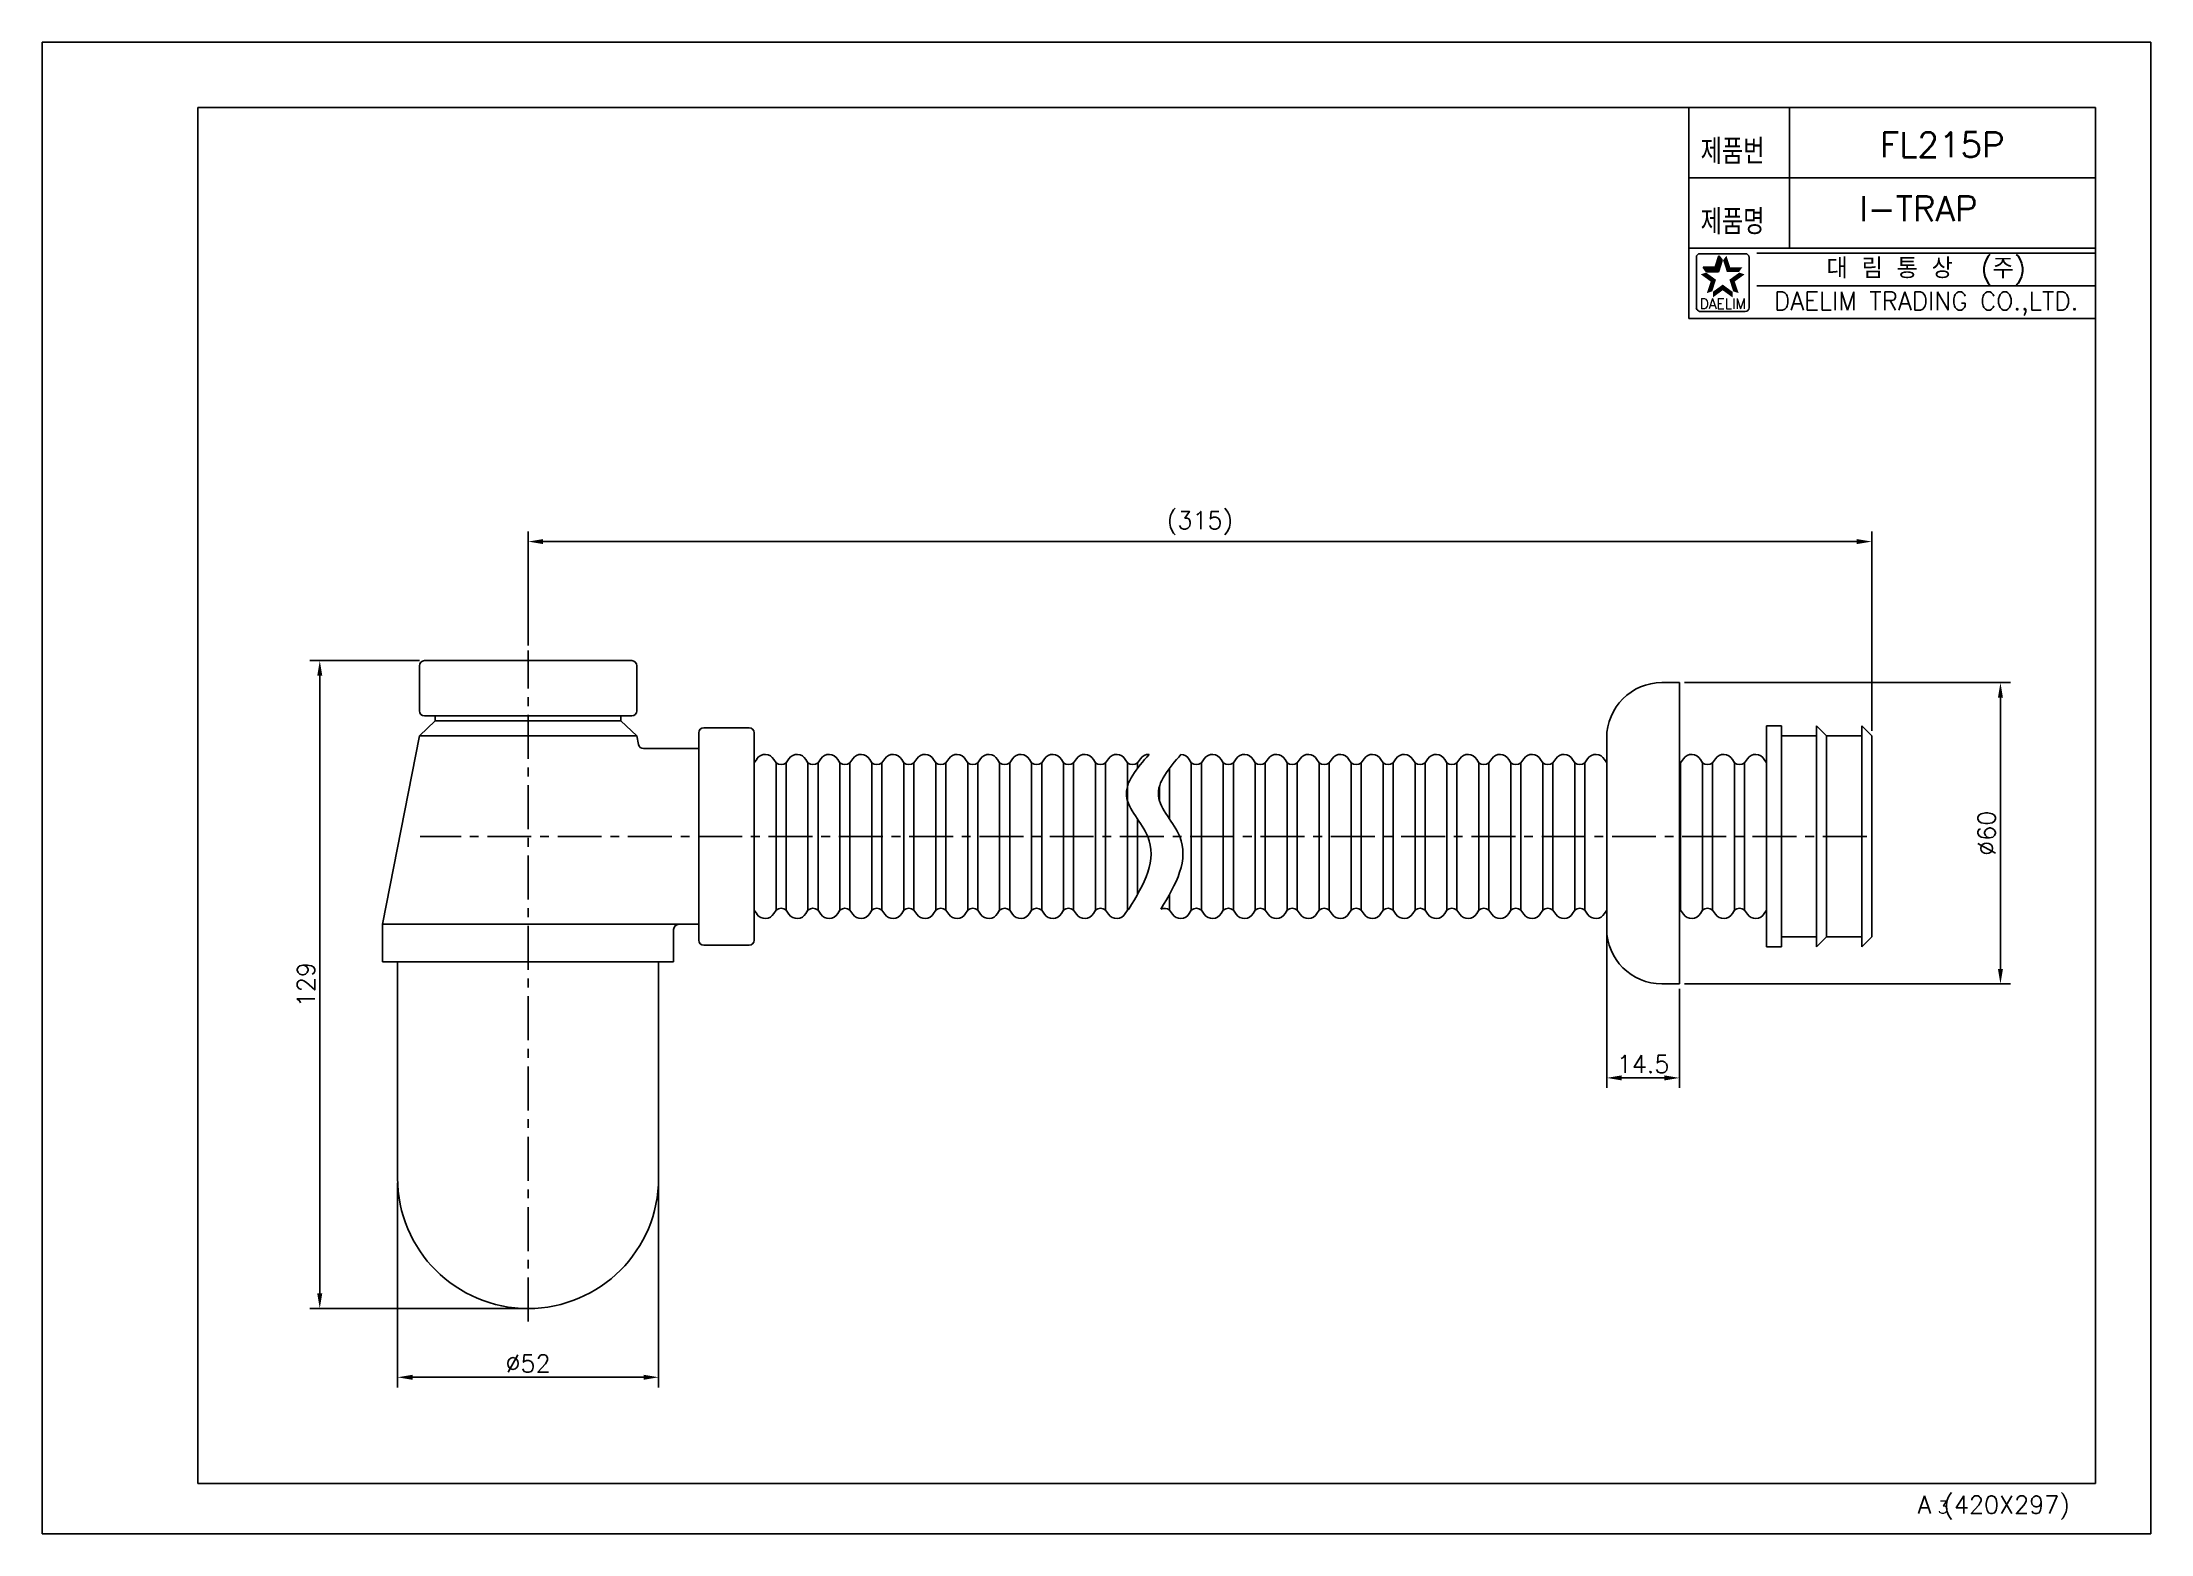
# Model space of a CAD drawing. Extents: x -1258 to -838, y -1941 to -1644.
import ezdxf
from ezdxf.enums import TextEntityAlignment as Align

# ---------------------------------------------------------------- set-up
doc = ezdxf.new("R2010")
doc.units = 0
doc.header["$LTSCALE"] = 7
doc.header["$MEASUREMENT"] = 0
doc.linetypes.add('CENTER', pattern=[2, 1.25, -0.25, 0.25, -0.25])
doc.layers.get('0').update_dxf_attribs({"color": 2, "linetype": 'CONTINUOUS'})
for name, color, linetype in [('D', 2, 'CONTINUOUS'), ('DWG', 7, 'CONTINUOUS'), ('TXT', 5, 'CONTINUOUS')]:
    doc.layers.add(name, color=color, linetype=linetype)
doc.styles.add('GHS', font='ROMANS.shx', dxfattribs={"bigfont": 'GHS.shx'})
doc.styles.add('ROMANS', font='romans')

# ---------------------------------------------------------------- blocks, each defined once
blk = doc.blocks.new('BORDER')
for p, q in [((1, 1), (0, 1)), ((0, 1), (0, 0)), ((1, 0), (1, 1)), ((0, 0), (1, 0))]:
    blk.add_line(p, q)

msp = doc.modelspace()

# ---------------------------------------------------------------- linework, layer by layer
at = {"color": 7}
for p, q in [((-929.94, -1656.61), (-929.94, -1698.61)), ((-909.94, -1656.61), (-909.94, -1684.61)), ((-929.94, -1670.61), (-848.94, -1670.61)), ((-929.94, -1684.61), (-848.94, -1684.61)), ((-929.94, -1698.61), (-848.94, -1698.61)), ((-1182.81, -1776.75), (-1182.81, -1767.75)), ((-1140.51, -1766.75), (-1181.81, -1766.75)), ((-1139.51, -1776.75), (-1139.51, -1767.75)), ((-935.32, -1771.12), (-931.82, -1771.12)), ((-931.82, -1771.12), (-931.82, -1801.12)), ((-1179.66, -1778.75), (-1182.81, -1781.75)), ((-1140.51, -1777.75), (-1181.81, -1777.75)), ((-1179.66, -1778.75), (-1179.66, -1777.75)), ((-1161.16, -1778.75), (-1179.66, -1778.75)), ((-1161.16, -1778.75), (-1142.66, -1778.75)), ((-1142.66, -1778.75), (-1142.66, -1777.75)), ((-1142.66, -1778.75), (-1139.51, -1781.75)), ((-1126.14, -1780.1), (-1117.14, -1780.1)), ((-914.51, -1801.75), (-914.51, -1779.75)), ((-911.51, -1779.75), (-914.51, -1779.75)), ((-911.51, -1801.75), (-911.51, -1779.75)), ((-904.51, -1801.75), (-904.51, -1779.75)), ((-902.51, -1781.75), (-904.51, -1779.75)), ((-895.51, -1801.75), (-895.51, -1779.75)), ((-893.51, -1781.75), (-895.51, -1779.75)), ((-1190.16, -1819.25), (-1182.81, -1781.75)), ((-1161.16, -1781.75), (-1182.81, -1781.75)), ((-1161.16, -1781.75), (-1139.51, -1781.75)), ((-1139.16, -1783.46), (-1139.51, -1781.75)), ((-1127.14, -1784.25), (-1138.18, -1784.25)), ((-1127.14, -1822.4), (-1127.14, -1781.1)), ((-1116.14, -1822.4), (-1116.14, -1781.1)), ((-946.32, -1782.12), (-946.32, -1801.12)), ((-904.51, -1781.75), (-911.51, -1781.75)), ((-902.51, -1801.75), (-902.51, -1781.75)), ((-895.51, -1781.75), (-902.51, -1781.75)), ((-893.51, -1801.75), (-893.51, -1781.75)), ((-946.32, -1820.12), (-946.32, -1801.12)), ((-931.82, -1831.12), (-931.82, -1801.12)), ((-914.51, -1801.75), (-914.51, -1823.75)), ((-911.51, -1801.75), (-911.51, -1823.75)), ((-904.51, -1801.75), (-904.51, -1823.75)), ((-902.51, -1801.75), (-902.51, -1821.75)), ((-895.51, -1801.75), (-895.51, -1823.75)), ((-893.51, -1801.75), (-893.51, -1821.75)), ((-1127.14, -1819.25), (-1190.16, -1819.25)), ((-1190.16, -1826.75), (-1190.16, -1819.25)), ((-1132.16, -1826.75), (-1132.16, -1820.25)), ((-904.51, -1821.75), (-911.51, -1821.75)), ((-902.51, -1821.75), (-904.51, -1823.75)), ((-895.51, -1821.75), (-902.51, -1821.75)), ((-893.51, -1821.75), (-895.51, -1823.75)), ((-1132.16, -1826.75), (-1190.16, -1826.75)), ((-1187.16, -1869.75), (-1187.16, -1826.75)), ((-1135.16, -1869.75), (-1135.16, -1826.75)), ((-1126.14, -1823.4), (-1117.14, -1823.4)), ((-911.51, -1823.75), (-914.51, -1823.75)), ((-935.32, -1831.12), (-931.82, -1831.12))]:
    msp.add_line(p, q, dxfattribs=at)
at = {"color": 2, "linetype": 'Continuous'}
for p, q in [((-928.46, -1696.47), (-928.46, -1686.47)), ((-927.71, -1685.72), (-918.71, -1685.72)), ((-917.96, -1686.47), (-917.96, -1696.47)), ((-916.44, -1685.61), (-848.94, -1685.61)), ((-916.44, -1692.11), (-848.94, -1692.11)), ((-918.71, -1697.22), (-927.46, -1697.22))]:
    msp.add_line(p, q, dxfattribs=at)
at = {"color": 2}
for p, q in [((-924.7, -1688.42), (-923.95, -1686.12)), ((-924.03, -1689.34), (-923.29, -1687.03)), ((-923.29, -1687.03), (-923.95, -1686.12)), ((-927.12, -1688.42), (-924.7, -1688.42)), ((-926.46, -1689.34), (-927.12, -1688.42)), ((-926.46, -1689.34), (-924.03, -1689.34))]:
    msp.add_line(p, q, dxfattribs=at)
at = {"color": 1, "linetype": 'CENTER'}
for p, q in [((-1161.16, -1898.3), (-1161.16, -1764.75)), ((-894.51, -1801.75), (-1182.64, -1801.75))]:
    msp.add_line(p, q, dxfattribs=at)
at = {"color": 2, "linetype": 'Continuous'}
for centre, radius, start, end in [((-927.71, -1686.47), 0.75, 90, 180), ((-918.71, -1686.47), 0.75, 0, 90), ((-927.59, -1696.35), 0.884, 188.1301, 278.1301), ((-918.71, -1696.47), 0.75, 270, 0)]:
    msp.add_arc(centre, radius, start, end, dxfattribs=at)
at = {"color": 7}
for centre, radius, start, end in [((-1181.81, -1767.75), 1, 90, 180), ((-1140.51, -1767.75), 1, 0, 90), ((-935.32, -1782.12), 11, 90, 180), ((-1181.81, -1776.75), 1, 180, 270), ((-1140.51, -1776.75), 1, 270, 0), ((-1126.14, -1781.1), 1, 90, 180), ((-1117.14, -1781.1), 1, 0, 90), ((-1138.18, -1783.25), 1, 191.8598, 270), ((-1131.16, -1820.25), 1, 90, 180), ((-1126.14, -1822.4), 1, 180, 270), ((-1117.14, -1822.4), 1, 270, 0), ((-935.32, -1820.12), 11, 180, 270), ((-1161.16, -1869.75), 26, 180, 0)]:
    msp.add_arc(centre, radius, start, end, dxfattribs=at)
at = {"color": 2}
for points in [[(-924.7, -1688.42), (-924.03, -1689.34), (-923.95, -1686.12), (-923.29, -1687.03)], [(-922.47, -1686.12), (-923.14, -1687.03), (-921.72, -1688.42), (-922.39, -1689.34)], [(-925.62, -1691.25), (-924.54, -1690.9), (-927.58, -1689.83), (-926.51, -1689.48)], [(-927.12, -1688.42), (-926.46, -1689.34), (-924.7, -1688.42), (-924.03, -1689.34)], [(-926.37, -1693.56), (-925.29, -1693.21), (-925.62, -1691.25), (-924.54, -1690.9)], [(-923.21, -1693), (-923.21, -1691.87), (-925.17, -1694.43), (-925.17, -1693.3)], [(-921.25, -1694.43), (-921.25, -1693.3), (-923.21, -1693), (-923.21, -1691.87)], [(-921.72, -1688.42), (-922.39, -1689.34), (-919.3, -1688.42), (-919.96, -1689.34)], [(-918.84, -1689.83), (-919.92, -1689.48), (-920.8, -1691.25), (-921.88, -1690.9)], [(-920.8, -1691.25), (-921.88, -1690.9), (-920.05, -1693.56), (-921.13, -1693.21)]]:
    msp.add_solid(points, dxfattribs=at)
at = {"layer": 'D'}
for p, q in [((-1161.16, -1763.75), (-1161.16, -1741.04)), ((-893.51, -1780.75), (-893.51, -1741.04)), ((-1158.16, -1743.04), (-896.51, -1743.04)), ((-1182.81, -1766.75), (-1204.65, -1766.75)), ((-1202.65, -1892.75), (-1202.65, -1769.75)), ((-930.82, -1771.12), (-865.89, -1771.12)), ((-867.89, -1774.12), (-867.89, -1828.12)), ((-1116.14, -1787.11), (-1115.56, -1786.28)), ((-1116.14, -1787.11), (-1116.14, -1816.4)), ((-1111.77, -1787.11), (-1112.2, -1786.4)), ((-1111.77, -1787.11), (-1111.77, -1816.4)), ((-1109.77, -1787.11), (-1109.2, -1786.28)), ((-1109.77, -1787.11), (-1109.77, -1816.4)), ((-1109.77, -1787.11), (-1109.77, -1816.4)), ((-1105.41, -1787.11), (-1105.83, -1786.4)), ((-1105.41, -1787.11), (-1105.41, -1816.4)), ((-1103.41, -1787.11), (-1102.83, -1786.28)), ((-1103.41, -1787.11), (-1103.41, -1816.4)), ((-1103.41, -1787.11), (-1103.41, -1816.4)), ((-1099.04, -1787.11), (-1099.47, -1786.4)), ((-1099.04, -1787.11), (-1099.04, -1816.4)), ((-1097.04, -1787.11), (-1096.47, -1786.28)), ((-1097.04, -1787.11), (-1097.04, -1816.4)), ((-1097.04, -1787.11), (-1097.04, -1816.4)), ((-1092.68, -1787.11), (-1093.11, -1786.4)), ((-1092.68, -1787.11), (-1092.68, -1816.4)), ((-1090.68, -1787.11), (-1090.11, -1786.28)), ((-1090.68, -1787.11), (-1090.68, -1816.4)), ((-1090.68, -1787.11), (-1090.68, -1816.4)), ((-1086.32, -1787.11), (-1086.74, -1786.4)), ((-1086.32, -1787.11), (-1086.32, -1816.4)), ((-1084.32, -1787.11), (-1083.74, -1786.28)), ((-1084.32, -1787.11), (-1084.32, -1816.4)), ((-1084.32, -1787.11), (-1084.32, -1816.4)), ((-1079.95, -1787.11), (-1080.38, -1786.4)), ((-1079.95, -1787.11), (-1079.95, -1816.4)), ((-1077.95, -1787.11), (-1077.38, -1786.28)), ((-1077.95, -1787.11), (-1077.95, -1816.4)), ((-1077.95, -1787.11), (-1077.95, -1816.4)), ((-1073.59, -1787.11), (-1074.02, -1786.4)), ((-1073.59, -1787.11), (-1073.59, -1816.4)), ((-1071.59, -1787.11), (-1071.02, -1786.28)), ((-1071.59, -1787.11), (-1071.59, -1816.4)), ((-1071.59, -1787.11), (-1071.59, -1816.4)), ((-1067.23, -1787.11), (-1067.65, -1786.4)), ((-1067.23, -1787.11), (-1067.23, -1816.4)), ((-1065.23, -1787.11), (-1064.65, -1786.28)), ((-1065.23, -1787.11), (-1065.23, -1816.4)), ((-1065.23, -1787.11), (-1065.23, -1816.4)), ((-1060.86, -1787.11), (-1061.29, -1786.4)), ((-1060.86, -1787.11), (-1060.86, -1816.4)), ((-1058.86, -1787.11), (-1058.29, -1786.28)), ((-1058.86, -1787.11), (-1058.86, -1816.4)), ((-1058.86, -1787.11), (-1058.86, -1816.4)), ((-1054.5, -1787.11), (-1054.92, -1786.4)), ((-1054.5, -1787.11), (-1054.5, -1816.4)), ((-1052.5, -1787.11), (-1051.93, -1786.28)), ((-1052.5, -1787.11), (-1052.5, -1816.4)), ((-1052.5, -1787.11), (-1052.5, -1816.4)), ((-1048.14, -1787.11), (-1048.56, -1786.4)), ((-1048.14, -1787.11), (-1048.14, -1816.4)), ((-1046.14, -1787.11), (-1045.56, -1786.28)), ((-1046.14, -1787.11), (-1046.14, -1816.4)), ((-1046.14, -1787.11), (-1046.14, -1816.4)), ((-1041.77, -1787.11), (-1042.2, -1786.4)), ((-1041.77, -1787.11), (-1041.77, -1816.4)), ((-1039.77, -1787.11), (-1039.2, -1786.28)), ((-1039.77, -1787.11), (-1039.77, -1788.19)), ((-1039.77, -1787.11), (-1039.77, -1788.19)), ((-1033.41, -1788.19), (-1033.41, -1798.29)), ((-1033.41, -1788.19), (-1033.41, -1798.29)), ((-1029.05, -1787.11), (-1029.47, -1786.4)), ((-1029.05, -1787.11), (-1029.05, -1816.4)), ((-1027.05, -1787.11), (-1026.47, -1786.28)), ((-1027.05, -1787.11), (-1027.05, -1816.4)), ((-1027.05, -1787.11), (-1027.05, -1816.4)), ((-1022.68, -1787.11), (-1023.11, -1786.4)), ((-1022.68, -1787.11), (-1022.68, -1816.4)), ((-1020.68, -1787.11), (-1020.11, -1786.28)), ((-1020.68, -1787.11), (-1020.68, -1816.4)), ((-1020.68, -1787.11), (-1020.68, -1816.4)), ((-1016.32, -1787.11), (-1016.74, -1786.4)), ((-1016.32, -1787.11), (-1016.32, -1816.4)), ((-1014.32, -1787.11), (-1013.74, -1786.28)), ((-1014.32, -1787.11), (-1014.32, -1816.4)), ((-1014.32, -1787.11), (-1014.32, -1816.4)), ((-1009.96, -1787.11), (-1010.38, -1786.4)), ((-1009.96, -1787.11), (-1009.96, -1816.4)), ((-1007.96, -1787.11), (-1007.38, -1786.28)), ((-1007.96, -1787.11), (-1007.96, -1816.4)), ((-1007.96, -1787.11), (-1007.96, -1816.4)), ((-1003.59, -1787.11), (-1004.02, -1786.4)), ((-1003.59, -1787.11), (-1003.59, -1816.4)), ((-1001.59, -1787.11), (-1001.02, -1786.28)), ((-1001.59, -1787.11), (-1001.59, -1816.4)), ((-1001.59, -1787.11), (-1001.59, -1816.4)), ((-997.23, -1787.11), (-997.65, -1786.4)), ((-997.23, -1787.11), (-997.23, -1816.4)), ((-995.23, -1787.11), (-994.65, -1786.28)), ((-995.23, -1787.11), (-995.23, -1816.4)), ((-995.23, -1787.11), (-995.23, -1816.4)), ((-990.87, -1787.11), (-991.29, -1786.4)), ((-990.87, -1787.11), (-990.87, -1816.4)), ((-988.87, -1787.11), (-988.29, -1786.28)), ((-988.87, -1787.11), (-988.87, -1816.4)), ((-988.87, -1787.11), (-988.87, -1816.4)), ((-984.5, -1787.11), (-984.93, -1786.4)), ((-984.5, -1787.11), (-984.5, -1816.4)), ((-982.5, -1787.11), (-981.93, -1786.28)), ((-982.5, -1787.11), (-982.5, -1816.4)), ((-982.5, -1787.11), (-982.5, -1816.4)), ((-978.14, -1787.11), (-978.56, -1786.4)), ((-978.14, -1787.11), (-978.14, -1816.4)), ((-976.14, -1787.11), (-975.56, -1786.28)), ((-976.14, -1787.11), (-976.14, -1816.4)), ((-976.14, -1787.11), (-976.14, -1816.4)), ((-971.78, -1787.11), (-972.2, -1786.4)), ((-971.78, -1787.11), (-971.78, -1816.4)), ((-969.78, -1787.11), (-969.2, -1786.28)), ((-969.78, -1787.11), (-969.78, -1816.4)), ((-969.78, -1787.11), (-969.78, -1816.4)), ((-965.41, -1787.11), (-965.84, -1786.4)), ((-965.41, -1787.11), (-965.41, -1816.4)), ((-963.41, -1787.11), (-962.84, -1786.28)), ((-963.41, -1787.11), (-963.41, -1816.4)), ((-963.41, -1787.11), (-963.41, -1816.4)), ((-959.05, -1787.11), (-959.47, -1786.4)), ((-959.05, -1787.11), (-959.05, -1816.4)), ((-957.05, -1787.11), (-956.47, -1786.28)), ((-957.05, -1787.11), (-957.05, -1816.4)), ((-957.05, -1787.11), (-957.05, -1816.4)), ((-952.69, -1787.11), (-953.11, -1786.4)), ((-952.69, -1787.11), (-952.69, -1816.4)), ((-950.69, -1787.11), (-950.11, -1786.28)), ((-950.69, -1787.11), (-950.69, -1816.4)), ((-950.69, -1787.11), (-950.69, -1816.4)), ((-946.32, -1787.11), (-946.75, -1786.4)), ((-946.32, -1787.11), (-946.32, -1816.4)), ((-931.6, -1787.11), (-931.02, -1786.28)), ((-931.6, -1787.11), (-931.6, -1816.4)), ((-931.6, -1787.11), (-931.6, -1816.4)), ((-927.23, -1787.11), (-927.66, -1786.4)), ((-927.23, -1787.11), (-927.23, -1816.4)), ((-925.23, -1787.11), (-924.66, -1786.28)), ((-925.23, -1787.11), (-925.23, -1816.4)), ((-925.23, -1787.11), (-925.23, -1816.4)), ((-920.87, -1787.11), (-921.29, -1786.4)), ((-920.87, -1787.11), (-920.87, -1816.4)), ((-918.87, -1787.11), (-918.29, -1786.28)), ((-918.87, -1787.11), (-918.87, -1816.4)), ((-918.87, -1787.11), (-918.87, -1816.4)), ((-914.51, -1787.11), (-914.93, -1786.4)), ((-914.51, -1787.11), (-914.51, -1816.4)), ((-1035.41, -1791.81), (-1035.41, -1794.59)), ((-1039.77, -1798.29), (-1039.77, -1813.32)), ((-1039.77, -1798.29), (-1039.77, -1813.32)), ((-1033.41, -1813.32), (-1033.41, -1816.4)), ((-1033.41, -1813.32), (-1033.41, -1816.4)), ((-1116.14, -1816.4), (-1115.56, -1817.23)), ((-1111.77, -1816.4), (-1112.2, -1817.11)), ((-1109.77, -1816.4), (-1109.2, -1817.23)), ((-1105.41, -1816.4), (-1105.83, -1817.11)), ((-1103.41, -1816.4), (-1102.83, -1817.23)), ((-1099.04, -1816.4), (-1099.47, -1817.11)), ((-1097.04, -1816.4), (-1096.47, -1817.23)), ((-1092.68, -1816.4), (-1093.11, -1817.11)), ((-1090.68, -1816.4), (-1090.11, -1817.23)), ((-1086.32, -1816.4), (-1086.74, -1817.11)), ((-1084.32, -1816.4), (-1083.74, -1817.23)), ((-1079.95, -1816.4), (-1080.38, -1817.11)), ((-1077.95, -1816.4), (-1077.38, -1817.23)), ((-1073.59, -1816.4), (-1074.02, -1817.11)), ((-1071.59, -1816.4), (-1071.02, -1817.23)), ((-1067.23, -1816.4), (-1067.65, -1817.11)), ((-1065.23, -1816.4), (-1064.65, -1817.23)), ((-1060.86, -1816.4), (-1061.29, -1817.11)), ((-1058.86, -1816.4), (-1058.29, -1817.23)), ((-1054.5, -1816.4), (-1054.92, -1817.11)), ((-1052.5, -1816.4), (-1051.93, -1817.23)), ((-1048.14, -1816.4), (-1048.56, -1817.11)), ((-1046.14, -1816.4), (-1045.56, -1817.23)), ((-1041.77, -1816.4), (-1042.2, -1817.11)), ((-1033.41, -1816.4), (-1032.83, -1817.23)), ((-1029.05, -1816.4), (-1029.47, -1817.11)), ((-1027.05, -1816.4), (-1026.47, -1817.23)), ((-1022.68, -1816.4), (-1023.11, -1817.11)), ((-1020.68, -1816.4), (-1020.11, -1817.23)), ((-1016.32, -1816.4), (-1016.74, -1817.11)), ((-1014.32, -1816.4), (-1013.74, -1817.23)), ((-1009.96, -1816.4), (-1010.38, -1817.11)), ((-1007.96, -1816.4), (-1007.38, -1817.23)), ((-1003.59, -1816.4), (-1004.02, -1817.11)), ((-1001.59, -1816.4), (-1001.02, -1817.23)), ((-997.23, -1816.4), (-997.65, -1817.11)), ((-995.23, -1816.4), (-994.65, -1817.23)), ((-990.87, -1816.4), (-991.29, -1817.11)), ((-988.87, -1816.4), (-988.29, -1817.23)), ((-984.5, -1816.4), (-984.93, -1817.11)), ((-982.5, -1816.4), (-981.93, -1817.23)), ((-978.14, -1816.4), (-978.56, -1817.11)), ((-976.14, -1816.4), (-975.56, -1817.23)), ((-971.78, -1816.4), (-972.2, -1817.11)), ((-969.78, -1816.4), (-969.2, -1817.23)), ((-965.41, -1816.4), (-965.84, -1817.11)), ((-963.41, -1816.4), (-962.84, -1817.23)), ((-959.05, -1816.4), (-959.47, -1817.11)), ((-957.05, -1816.4), (-956.47, -1817.23)), ((-952.69, -1816.4), (-953.11, -1817.11)), ((-950.69, -1816.4), (-950.11, -1817.23)), ((-946.32, -1816.4), (-946.75, -1817.11)), ((-931.6, -1816.4), (-931.02, -1817.23)), ((-927.23, -1816.4), (-927.66, -1817.11)), ((-925.23, -1816.4), (-924.66, -1817.23)), ((-920.87, -1816.4), (-921.29, -1817.11)), ((-918.87, -1816.4), (-918.29, -1817.23)), ((-914.51, -1816.4), (-914.93, -1817.11)), ((-946.32, -1821.12), (-946.32, -1851.83)), ((-930.82, -1831.12), (-865.89, -1831.12)), ((-931.82, -1832.12), (-931.82, -1851.83)), ((-943.32, -1849.83), (-934.82, -1849.83)), ((-1187.16, -1870.75), (-1187.16, -1911.44)), ((-1135.16, -1870.75), (-1135.16, -1911.44)), ((-1162.16, -1895.75), (-1204.65, -1895.75)), ((-1184.16, -1909.44), (-1138.16, -1909.44))]:
    msp.add_line(p, q, dxfattribs=at)
for centre, radius, start, end in [((-1113.92, -1787.42), 2, 30.707, 145.293), ((-1110.77, -1785.8), 1.65, 232.5917, 307.4083), ((-1107.55, -1787.42), 2, 30.707, 145.293), ((-1104.41, -1785.8), 1.65, 232.5917, 307.4083), ((-1101.19, -1787.42), 2, 30.707, 145.293), ((-1098.04, -1785.8), 1.65, 232.5917, 307.4083), ((-1094.82, -1787.42), 2, 30.707, 145.293), ((-1091.68, -1785.8), 1.65, 232.5917, 307.4083), ((-1088.46, -1787.42), 2, 30.707, 145.293), ((-1085.32, -1785.8), 1.65, 232.5917, 307.4083), ((-1082.1, -1787.42), 2, 30.707, 145.293), ((-1078.95, -1785.8), 1.65, 232.5917, 307.4083), ((-1075.73, -1787.42), 2, 30.707, 145.293), ((-1072.59, -1785.8), 1.65, 232.5917, 307.4083), ((-1069.37, -1787.42), 2, 30.707, 145.293), ((-1066.23, -1785.8), 1.65, 232.5917, 307.4083), ((-1063.01, -1787.42), 2, 30.707, 145.293), ((-1059.86, -1785.8), 1.65, 232.5917, 307.4083), ((-1056.64, -1787.42), 2, 30.707, 145.293), ((-1053.5, -1785.8), 1.65, 232.5917, 307.4083), ((-1050.28, -1787.42), 2, 30.707, 145.293), ((-1047.14, -1785.8), 1.65, 232.5917, 307.4083), ((-1043.92, -1787.42), 2, 30.707, 145.293), ((-1040.77, -1785.8), 1.65, 232.5917, 307.4083), ((-1037.55, -1787.42), 2, 88, 145.293), ((-1031.19, -1787.42), 2, 30.707, 88), ((-1028.05, -1785.8), 1.65, 232.5917, 307.4083), ((-1024.83, -1787.42), 2, 30.707, 145.293), ((-1021.68, -1785.8), 1.65, 232.5917, 307.4083), ((-1018.46, -1787.42), 2, 30.707, 145.293), ((-1015.32, -1785.8), 1.65, 232.5917, 307.4083), ((-1012.1, -1787.42), 2, 30.707, 145.293), ((-1008.96, -1785.8), 1.65, 232.5917, 307.4083), ((-1005.74, -1787.42), 2, 30.707, 145.293), ((-1002.59, -1785.8), 1.65, 232.5917, 307.4083), ((-999.37, -1787.42), 2, 30.707, 145.293), ((-996.23, -1785.8), 1.65, 232.5917, 307.4083), ((-993.01, -1787.42), 2, 30.707, 145.293), ((-989.87, -1785.8), 1.65, 232.5917, 307.4083), ((-986.65, -1787.42), 2, 30.707, 145.293), ((-983.5, -1785.8), 1.65, 232.5917, 307.4083), ((-980.28, -1787.42), 2, 30.707, 145.293), ((-977.14, -1785.8), 1.65, 232.5917, 307.4083), ((-973.92, -1787.42), 2, 30.707, 145.293), ((-970.78, -1785.8), 1.65, 232.5917, 307.4083), ((-967.56, -1787.42), 2, 30.707, 145.293), ((-964.41, -1785.8), 1.65, 232.5917, 307.4083), ((-961.19, -1787.42), 2, 30.707, 145.293), ((-958.05, -1785.8), 1.65, 232.5917, 307.4083), ((-954.83, -1787.42), 2, 30.707, 145.293), ((-951.69, -1785.8), 1.65, 232.5917, 307.4083), ((-948.47, -1787.42), 2, 30.707, 145.293), ((-932.6, -1785.8), 1.65, 298.0137, 307.4083), ((-929.38, -1787.42), 2, 30.707, 145.293), ((-926.23, -1785.8), 1.65, 232.5917, 307.4083), ((-923.01, -1787.42), 2, 30.707, 145.293), ((-919.87, -1785.8), 1.65, 232.5917, 307.4083), ((-916.65, -1787.42), 2, 30.707, 145.293), ((-1113.92, -1816.09), 2, 214.707, 329.293), ((-1110.77, -1817.71), 1.65, 52.5917, 127.4083), ((-1107.55, -1816.09), 2, 214.707, 329.293), ((-1104.41, -1817.71), 1.65, 52.5917, 127.4083), ((-1101.19, -1816.09), 2, 214.707, 329.293), ((-1098.04, -1817.71), 1.65, 52.5917, 127.4083), ((-1094.82, -1816.09), 2, 214.707, 329.293), ((-1091.68, -1817.71), 1.65, 52.5917, 127.4083), ((-1088.46, -1816.09), 2, 214.707, 329.293), ((-1085.32, -1817.71), 1.65, 52.5917, 127.4083), ((-1082.1, -1816.09), 2, 214.707, 329.293), ((-1078.95, -1817.71), 1.65, 52.5917, 127.4083), ((-1075.73, -1816.09), 2, 214.707, 329.293), ((-1072.59, -1817.71), 1.65, 52.5917, 127.4083), ((-1069.37, -1816.09), 2, 214.707, 329.293), ((-1066.23, -1817.71), 1.65, 52.5917, 127.4083), ((-1063.01, -1816.09), 2, 214.707, 329.293), ((-1059.86, -1817.71), 1.65, 52.5917, 127.4083), ((-1056.64, -1816.09), 2, 214.707, 329.293), ((-1053.5, -1817.71), 1.65, 52.5917, 127.4083), ((-1050.28, -1816.09), 2, 214.707, 329.293), ((-1047.14, -1817.71), 1.65, 52.5917, 127.4083), ((-1043.92, -1816.09), 2, 214.707, 329.293), ((-1040.77, -1817.71), 1.65, 116.6487, 127.4083), ((-1034.41, -1817.71), 1.65, 52.5917, 116.6487), ((-1031.19, -1816.09), 2, 214.707, 329.293), ((-1028.05, -1817.71), 1.65, 52.5917, 127.4083), ((-1024.83, -1816.09), 2, 214.707, 329.293), ((-1021.68, -1817.71), 1.65, 52.5917, 127.4083), ((-1018.46, -1816.09), 2, 214.707, 329.293), ((-1015.32, -1817.71), 1.65, 52.5917, 127.4083), ((-1012.1, -1816.09), 2, 214.707, 329.293), ((-1008.96, -1817.71), 1.65, 52.5917, 127.4083), ((-1005.74, -1816.09), 2, 214.707, 329.293), ((-1002.59, -1817.71), 1.65, 52.5917, 127.4083), ((-999.37, -1816.09), 2, 214.707, 329.293), ((-996.23, -1817.71), 1.65, 52.5917, 127.4083), ((-993.01, -1816.09), 2, 214.707, 329.293), ((-989.87, -1817.71), 1.65, 52.5917, 127.4083), ((-986.65, -1816.09), 2, 214.707, 329.293), ((-983.5, -1817.71), 1.65, 52.5917, 127.4083), ((-980.28, -1816.09), 2, 214.707, 329.293), ((-977.14, -1817.71), 1.65, 52.5917, 127.4083), ((-973.92, -1816.09), 2, 214.707, 329.293), ((-970.78, -1817.71), 1.65, 52.5917, 127.4083), ((-967.56, -1816.09), 2, 214.707, 329.293), ((-964.41, -1817.71), 1.65, 52.5917, 127.4083), ((-961.19, -1816.09), 2, 214.707, 329.293), ((-958.05, -1817.71), 1.65, 52.5917, 127.4083), ((-954.83, -1816.09), 2, 214.707, 329.293), ((-951.69, -1817.71), 1.65, 52.5917, 127.4083), ((-948.47, -1816.09), 2, 214.707, 329.293), ((-932.6, -1817.71), 1.65, 52.5917, 61.9863), ((-929.38, -1816.09), 2, 214.707, 329.293), ((-926.23, -1817.71), 1.65, 52.5917, 127.4083), ((-923.01, -1816.09), 2, 214.707, 329.293), ((-919.87, -1817.71), 1.65, 52.5917, 127.4083), ((-916.65, -1816.09), 2, 214.707, 329.293)]:
    msp.add_arc(centre, radius, start, end, dxfattribs=at)
for points in [[(-1037.48, -1785.42), (-1039.87, -1788.18), (-1044.56, -1793.61), (-1034.25, -1803.4), (-1038.41, -1811.28), (-1041.51, -1816.24)], [(-1031.12, -1785.42), (-1033.5, -1788.18), (-1038.19, -1793.61), (-1027.88, -1803.4), (-1032.05, -1811.28), (-1035.15, -1816.24)]]:
    msp.add_open_spline(points, degree=3, knots=[0, 0, 0, 0, 9.39649, 18.509142, 33.686986, 33.686986, 33.686986, 33.686986], dxfattribs=at)
for points in [[(-1158.16, -1742.54), (-1158.16, -1743.54), (-1161.16, -1743.04)], [(-896.51, -1742.54), (-896.51, -1743.54), (-893.51, -1743.04)], [(-1203.15, -1769.75), (-1202.15, -1769.75), (-1202.65, -1766.75)], [(-868.39, -1774.12), (-867.39, -1774.12), (-867.89, -1771.12)], [(-868.39, -1828.12), (-867.39, -1828.12), (-867.89, -1831.12)], [(-943.32, -1849.33), (-943.32, -1850.33), (-946.32, -1849.83)], [(-934.82, -1849.33), (-934.82, -1850.33), (-931.82, -1849.83)], [(-1203.15, -1892.75), (-1202.15, -1892.75), (-1202.65, -1895.75)], [(-1184.16, -1908.94), (-1184.16, -1909.94), (-1187.16, -1909.44)], [(-1138.16, -1908.94), (-1138.16, -1909.94), (-1135.16, -1909.44)]]:
    msp.add_solid(points, dxfattribs=at)
at = {"layer": 'TXT'}
for p, q in [((-1226.94, -1656.61), (-848.94, -1656.61)), ((-1226.94, -1930.61), (-1226.94, -1656.61)), ((-848.94, -1656.61), (-848.94, -1930.61)), ((-848.94, -1930.61), (-1226.94, -1930.61))]:
    msp.add_line(p, q, dxfattribs=at)

# ---------------------------------------------------------------- block references
at = {"xscale": 420, "yscale": 297, "zscale": 420}
msp.add_blockref('BORDER', (-1257.94, -1940.61), dxfattribs=at)

# ---------------------------------------------------------------- texts
at = {"color": 7, "style": 'GHS'}
msp.add_text('FL215P', height=5, dxfattribs=at).set_placement((-879.5, -1664.03), align=Align.MIDDLE)
at = {"style": 'GHS'}
msp.add_text('I-TRAP', height=5, dxfattribs=at).set_placement((-896.05, -1679.24))
at = {"color": 7, "linetype": 'Continuous'}
for s, height, style, p in [('대 림 통 상  (주)', 4, 'GHS', (-882.68, -1688.91)), ('DAELIM TRADING CO.,LTD.', 3.6, 'ROMANS', (-882.68, -1695.68))]:
    msp.add_text(s, height=height, dxfattribs=dict(at, style=style)).set_placement(p, align=Align.MIDDLE)
at = {"color": 2, "linetype": 'Continuous', "style": 'ROMANS'}
msp.add_text('DAELIM', height=2, dxfattribs=at).set_placement((-923.21, -1696.67), align=Align.CENTER)
at = {"layer": 'D', "style": 'GHS', "width": 0.8}
for s, p in [('제품번', (-927.6, -1667.88)), ('제품명', (-927.6, -1681.88))]:
    msp.add_text(s, height=5, dxfattribs=at).set_placement(p)
at = {"layer": 'D', "char_height": 3.5, "attachment_point": 5, "style": 'GHS'}
for s, insert in [('\\A1;(315)', (-1027.33, -1739.37)), ('\\A1;14.5', (-939.07, -1847.08)), ('\\A1;%%C52', (-1161.16, -1906.69))]:
    msp.add_mtext(s, dxfattribs=dict(at, insert=insert))
at = {"layer": 'D', "char_height": 3.5, "attachment_point": 5, "rotation": 90, "style": 'GHS'}
for s, insert in [('\\A1;%%C60', (-870.64, -1801.12)), ('\\A1;129', (-1205.4, -1831.25))]:
    msp.add_mtext(s, dxfattribs=dict(at, insert=insert))
at = {"layer": 'DWG', "style": 'GHS'}
msp.add_text('A (420X297)', height=3.5, dxfattribs=at).set_placement((-884.36, -1936.57))
msp.add_text('3', height=2.5, dxfattribs=at).set_placement((-879.31, -1936.57), align=Align.CENTER)

doc.saveas('drawing.dxf')
